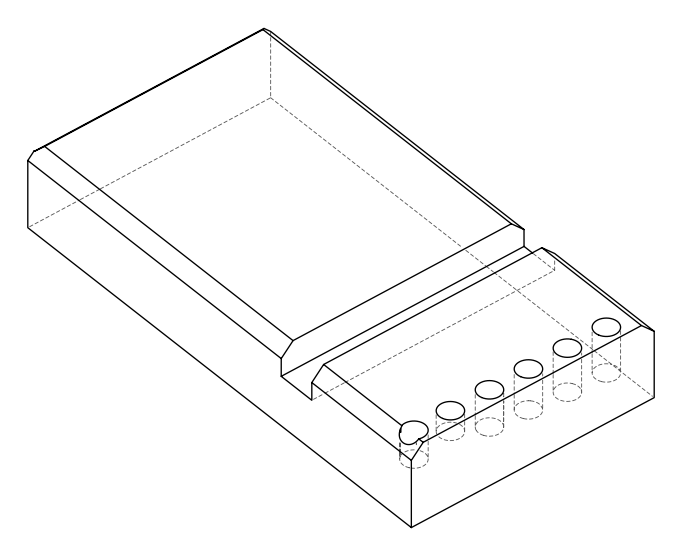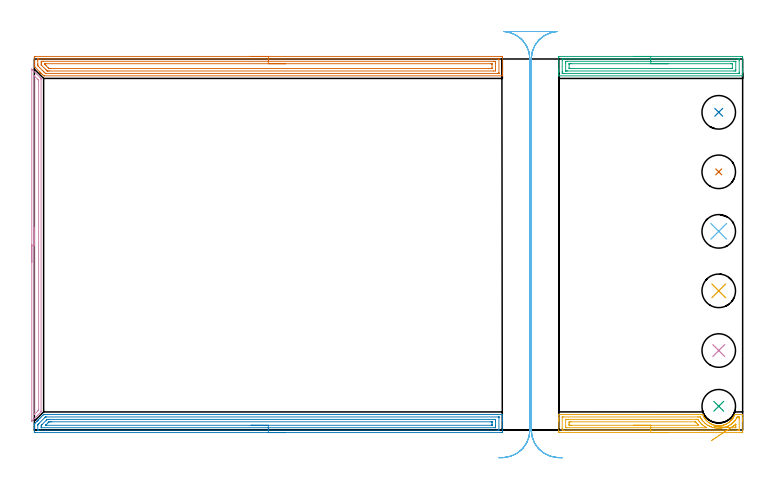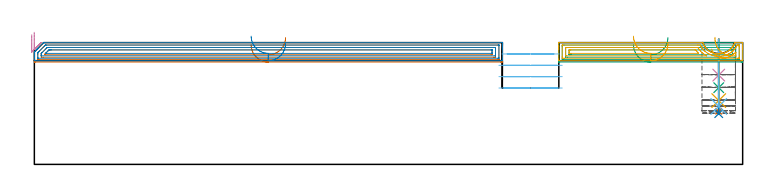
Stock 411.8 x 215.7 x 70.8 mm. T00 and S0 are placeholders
(PLAN: 12 operations, 2 tool changes, 33.9 min)
(1 INDEXABLE_INSERT_DRILL_BLIND_HOLE_FROM_SOLID | STEP1POCKET | NXT0302_010 | 0.17 min | 11828 mm3)
(2 INDEXABLE_INSERT_DRILL_BLIND_HOLE_FROM_SOLID_1 | STEP1POCKET_1 | NXT0302_010 | 0.17 min | 12246 mm3)
(3 INDEXABLE_INSERT_DRILL_BLIND_HOLE_FROM_SOLID_2 | STEP1POCKET_2 | NXT0302_010 | 0.11 min | 7745 mm3)
(4 INDEXABLE_INSERT_DRILL_BLIND_HOLE_FROM_SOLID_3 | STEP1POCKET_3 | NXT0302_010 | 0.09 min | 5568 mm3)
(5 INDEXABLE_INSERT_DRILL_BLIND_HOLE_FROM_SOLID_4 | STEP1POCKET_4 | NXT0302_010 | 0.14 min | 9981 mm3)
(6 INDEXABLE_INSERT_DRILL_BLIND_HOLE_FROM_SOLID_5 | STEP1POCKET_5 | NXT0302_010 | 0.16 min | 10994 mm3)
(7 AREA_MILL | FG_CHAMFER_SURFACE | UGT0205_001 | 8.94 min | 17781 mm3)
(8 AREA_MILL_1 | FG_CHAMFER_SURFACE_1 | UGT0205_001 | 8.9 min | 15329 mm3)
(9 AREA_MILL_2 | FG_CHAMFER_SURFACE_2 | UGT0205_001 | 3.7 min | 7227 mm3)
(10 AREA_MILL_3 | FG_CHAMFER_SURFACE_3 | UGT0205_001 | 3.39 min | 2883 mm3)
(11 AREA_MILL_4 | FG_CHAMFER_SURFACE_4 | UGT0205_001 | 3.6 min | 5997 mm3)
(12 MILL_RECTANGULAR_SLOT | SLOT_RECTANGULAR | UGT0201_004 | Follow Part, ap 8, ae 75% | 4.56 min | 185388 mm3)
(TOOL NXT0302_010 | Index. Insert Drill 19.5mm [880-D1950L25-05] | D19.5 PA176 FL98 Z2)
(TOOL UGT0205_001 | Chamfer Mill 20 x 3 x 45 deg. | D20 FL50 Z2)
(TOOL UGT0201_004 | End Mill 32 mm | D32 FL53 Z6)
(OP 1 INDEXABLE_INSERT_DRILL_BLIND_HOLE_FROM_SOLID)
G17 G21 G94 G90
T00 M6
G54
G17 G0 G90 X397.9 Y150.1 S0 M3
G43 Z80.8 H1
G94 G81 G98 Z30.9 F250. R72.8
G80
M5
M2
(OP 2 INDEXABLE_INSERT_DRILL_BLIND_HOLE_FROM_SOLID_1)
G17 G21 G94 G90
T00 M6
G54
G17 G0 G90 X397.9 Y184.7 S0 M3
G43 Z80.8 H1
G94 G81 G98 Z29.5 F250. R72.8
G80
M5
M2
(OP 3 INDEXABLE_INSERT_DRILL_BLIND_HOLE_FROM_SOLID_2)
G17 G21 G94 G90
T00 M6
G54
G17 G0 G90 X397.9 Y13.8 S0 M3
G43 Z80.8 H1
G94 G81 G98 Z44.6 F250. R72.8
G80
M5
M2
(OP 4 INDEXABLE_INSERT_DRILL_BLIND_HOLE_FROM_SOLID_3)
G17 G21 G94 G90
T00 M6
G54
G17 G0 G90 X397.9 Y46.2 S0 M3
G43 Z80.8 H1
G94 G81 G98 Z51.9 F250. R72.8
G80
M5
M2
(OP 5 INDEXABLE_INSERT_DRILL_BLIND_HOLE_FROM_SOLID_4)
G17 G21 G94 G90
T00 M6
G54
G17 G0 G90 X397.9 Y80.9 S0 M3
G43 Z80.8 H1
G94 G81 G98 Z37.1 F250. R72.8
G80
M5
M2
(OP 6 INDEXABLE_INSERT_DRILL_BLIND_HOLE_FROM_SOLID_5)
G17 G21 G94 G90
T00 M6
G54
G17 G0 G90 X397.9 Y115.5 S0 M3
G43 Z80.8 H1
G94 G81 G98 Z33.7 F250. R72.8
G80
M5
M2
(OP 7 AREA_MILL)
G17 G21 G94 G90
T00 M6
G54
G17 G0 G90 X126.05 Y217.2 S1061 M3
G43 Z80.8 H0
Z69.5
G94 G1 X126.088 Z68.628 F250.
X126.202 Z67.764
X126.391 Z66.912
X126.653 Z66.08
X126.987 Z65.274
X127.39 Z64.5
X127.859 Z63.764
X128.39 Z63.072
X128.979 Z62.429
X129.622 Z61.84
X130.314 Z61.309
X131.05 Z60.84
X131.824 Z60.437
X132.63 Z60.103
X133.462 Z59.841
X134.314 Z59.652
X135.178 Z59.538
X136.05 Z59.5
X271.079
X271.474 Y217.199 Z59.501
X271.866 Y217.196 Z59.502
X272.09 Y217.193 Z59.505
X272.1 Y216.812 Z59.886
Y208.919 Z67.775
Y208.393 Z68.304
Y208.042 Z68.654
Y207.516 Z69.18
Y207.165 Z69.53
Y206.464 Z70.235
Y206.21 Z70.489
X272.097 Y206.053 Z70.64
X272.09 Y205.902 Z70.789
X271.921 Y205.9 Z70.8
X5.989
X5.405 Y205.899 Z70.783
X5.251 Y206.047 Z70.649
X4.648 Y206.651 Z70.047
X4.201 Y207.098 Z69.6
X4.133 Y207.165 Z69.531
X4.07 Y207.23 Z69.469
X3.903 Y207.396 Z69.303
X3.841 Y207.458 Z69.239
X3.783 Y207.517 Z69.182
X3.605 Y207.694 Z69.005
X3.549 Y207.75 Z68.947
X3.496 Y207.803 Z68.895
X3.307 Y207.992 Z68.707
X3.256 Y208.042 Z68.655
X3.209 Y208.09 Z68.609
X3.009 Y208.29 Z68.409
X2.964 Y208.335 Z68.363
X0.328 Y210.972 Z65.727
X0.187 Y211.112 Z65.585
X0.03 Y211.273 Z65.425
X0.006 Y211.305 Z65.392
X0.002 Y211.331 Z65.367
X0. Y211.353 Z65.345
Y212.427 Z64.268
Y213.654 Z63.042
Y214.181 Z62.513
Y216.548 Z60.148
X0.004 Y216.812 Z59.885
X0.01 Y217.192 Z59.505
X0.234 Y217.196 Z59.502
X0.626 Y217.2 Z59.5
X136.05
Y215.786 Z60.914
X269.687
X269.839 Y215.785 Z60.915
X270.045 Y215.781 Z60.919
X270.088 Y215.779 Z60.921
X270.094 Y215.75 Z60.95
X270.097 Y215.717 Z60.983
X270.1 Y215.529 Z61.171
Y207.637 Z69.063
X270.098 Y207.502 Z69.198
X270.094 Y207.394 Z69.306
X270.09 Y207.327 Z69.373
X270.056 Y207.321 Z69.379
X269.687 Y207.316 Z69.384
X269.534 Y207.315 Z69.385
X6.73
X6.546 Y207.318 Z69.382
X6.458 Y207.321 Z69.379
X6.289 Y207.472 Z69.228
X5.989 Y207.763 Z68.937
X5.708 Y208.042 Z68.658
X5.095 Y208.654 Z68.046
X3.076 Y210.673 Z66.027
X2.413 Y211.337 Z65.363
X2.205 Y211.55 Z65.15
X2.01 Y211.755 Z64.945
X2.003 Y211.952 Z64.748
X2.001 Y212.427 Z64.273
X2. Y212.832 Z63.868
Y214.586 Z62.114
Y215.463 Z61.237
X2.002 Y215.598 Z61.102
X2.006 Y215.706 Z60.994
X2.01 Y215.773 Z60.927
X2.044 Y215.779 Z60.921
X2.413 Y215.784 Z60.916
X2.566 Y215.785 Z60.915
X136.05 Y215.786 Z60.914
Y214.372 Z62.328
X267.005 Y214.371 Z62.329
X267.706 Y214.37 Z62.33
X267.899 Y214.368 Z62.332
X268.084 Y214.365 Z62.335
X268.092 Y214.181 Z62.519
X268.098 Y213.986 Z62.714
X268.1 Y213.304 Z63.396
Y213.107 Z63.593
X268.099 Y209.6 Z67.1
X268.09 Y208.919 Z67.781
X268.086 Y208.735 Z67.965
X267.005 Y208.729 Z67.971
X8.671 Y208.728 Z67.972
X7.97 Y208.729 Z67.971
X7.777 Y208.732 Z67.968
X7.583 Y208.735 Z67.965
X7.469 Y208.742 Z67.958
X7.407 Y208.8 Z67.9
X7.283 Y208.919 Z67.781
X6.883 Y209.317 Z67.383
X6.403 Y209.796 Z66.904
X4.201 Y211.998 Z64.702
X4.094 Y212.108 Z64.592
X4.043 Y212.163 Z64.537
X4.021 Y212.19 Z64.51
X4.01 Y212.23 Z64.47
X4.004 Y212.427 Z64.273
X4.001 Y212.623 Z64.077
X4. Y213.304 Z63.396
X4.001 Y213.5 Z63.2
X4.01 Y214.181 Z62.519
X4.014 Y214.364 Z62.336
X5.095 Y214.371 Z62.329
X136.05 Y214.372 Z62.328
Y212.957 Z63.743
X265.57
X265.953 Y212.956 Z63.744
X266.02 Y212.955 Z63.745
X266.084 Y212.951 Z63.749
X266.09 Y212.858 Z63.842
X266.1 Y212.438 Z64.262
Y210.684 Z66.016
X266.09 Y210.241 Z66.459
X266.073 Y210.149 Z66.551
X265.938 Y210.146 Z66.554
X265.757 Y210.143 Z66.557
X9.564
X9.21 Y210.144 Z66.556
X8.671 Y210.15 Z66.55
X8.5 Y210.161 Z66.539
X8.324 Y210.331 Z66.369
X7.976 Y210.673 Z66.027
X6.883 Y211.766 Z64.934
X6.227 Y212.427 Z64.273
X6.016 Y212.644 Z64.056
X6.01 Y212.86 Z63.84
X6.027 Y212.95 Z63.75
X6.162 Y212.954 Z63.746
X6.343 Y212.957 Z63.743
X136.05
X136.922 Z63.781
X137.787 Z63.895
X138.638 Z64.083
X139.47 Z64.346
X140.276 Z64.68
X141.05 Z65.082
X141.786 Z65.551
X142.478 Z66.082
X143.121 Z66.672
X143.71 Z67.315
X144.242 Z68.007
X144.71 Z68.743
X145.113 Z69.517
X145.447 Z70.323
X145.709 Z71.155
X145.898 Z72.006
X146.012 Z72.871
X146.05 Z73.743
G0 Z80.8
M5
M2
(OP 8 AREA_MILL_1)
G17 G21 G94 G90
T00 M6
G54
G17 G0 G90 X146.05 Y-1.5 S1061 M3
G43 Z80.8 H0
Z70.3
G94 G1 X146.012 Z69.428 F250.
X145.898 Z68.564
X145.709 Z67.712
X145.447 Z66.88
X145.113 Z66.074
X144.71 Z65.3
X144.242 Z64.564
X143.71 Z63.872
X143.121 Z63.229
X142.478 Z62.64
X141.786 Z62.108
X141.05 Z61.64
X140.276 Z61.237
X139.47 Z60.903
X138.638 Z60.641
X137.786 Z60.452
X136.922 Z60.338
X136.05 Z60.3
X0.626
X0.207 Y-1.496 Z60.302
X0.01 Y-1.492 Z60.305
X0. Y-1.084 Z60.712
Y0.674 Z62.468
Y1.201 Z62.998
Y1.553 Z63.349
Y2.08 Z63.876
Y2.432 Z64.226
Y3.223 Z65.022
Y3.267 Z65.065
X0.001 Y3.591 Z65.386
X0.03 Y3.631 Z65.428
X0.487 Y4.088 Z65.887
X0.588 Y4.189 Z65.987
X0.626 Y4.226 Z66.025
X1.174 Y4.775 Z66.572
X1.222 Y4.822 Z66.621
X1.418 Y5.018 Z66.817
X1.467 Y5.068 Z66.865
X1.52 Y5.12 Z66.919
X1.706 Y5.307 Z67.105
X1.76 Y5.361 Z67.158
X1.817 Y5.418 Z67.217
X1.994 Y5.595 Z67.394
X2.053 Y5.654 Z67.451
X2.115 Y5.716 Z67.515
X2.282 Y5.883 Z67.682
X2.346 Y5.947 Z67.744
X2.413 Y6.014 Z67.813
X3.307 Y6.908 Z68.707
X4.201 Y7.801 Z69.601
X5.095 Y8.696 Z70.494
X5.236 Y8.835 Z70.631
X5.405 Y9. Z70.785
X5.989 Z70.8
X271.921
X272.09 Y8.997 Z70.789
X272.1 Y8.667 Z70.467
Y8.408 Z70.207
Y7.705 Z69.5
Y6.475 Z68.272
Y5.947 Z67.742
Y5.332 Z67.128
Y-0.469 Z61.328
X272.095 Y-1.084 Z60.713
X272.09 Y-1.492 Z60.305
X271.893 Y-1.496 Z60.302
X271.474 Y-1.5 Z60.3
X136.05
Y-0.086 Z61.714
X2.292
X2.048 Y-0.084 Z61.716
X2.019 Y-0.082 Z61.718
X2.011 Y-0.079 Z61.721
X2.007 Y-0.073 Z61.727
X2.002 Y-0.037 Z61.763
X2.001 Y-0.004 Z61.796
X2. Y0.201 Z62.001
X2.002 Y2.837 Z64.637
X2.007 Y3.074 Z64.874
X2.01 Y3.132 Z64.932
X2.042 Y3.181 Z64.981
X2.165 Y3.311 Z65.111
X2.286 Y3.435 Z65.235
X2.413 Y3.564 Z65.364
X2.729 Y3.879 Z65.679
X5.989 Y7.139 Z68.939
X6.276 Y7.423 Z69.223
X6.365 Y7.509 Z69.309
X6.421 Y7.559 Z69.359
X6.452 Y7.579 Z69.379
X7.005 Y7.585 Z69.385
X269.808 Y7.586 Z69.386
X270.052 Y7.584 Z69.384
X270.081 Y7.582 Z69.382
X270.089 Y7.579 Z69.379
X270.093 Y7.573 Z69.373
X270.098 Y7.537 Z69.337
X270.099 Y7.503 Z69.303
X270.1 Y7.299 Z69.099
X270.099 Y0.132 Z61.932
X270.096 Y0.024 Z61.824
X270.092 Y-0.048 Z61.752
X270.088 Y-0.079 Z61.721
X269.565 Y-0.086 Z61.714
X136.05
Y1.328 Z63.128
X4.125 Y1.329 Z63.129
X4.064 Y1.33 Z63.13
X4.025 Y1.333 Z63.133
X4.01 Y1.335 Z63.135
X4.008 Y1.355 Z63.155
X4.003 Y1.553 Z63.353
X4. Y1.75 Z63.55
X4.002 Y2.432 Z64.232
X4.004 Y2.625 Z64.425
X4.01 Y2.693 Z64.493
X4.051 Y2.74 Z64.54
X4.201 Y2.9 Z64.7
X4.407 Y3.108 Z64.908
X4.61 Y3.311 Z65.111
X6.883 Y5.584 Z67.384
X7.066 Y5.767 Z67.567
X7.249 Y5.947 Z67.747
X7.428 Y6.118 Z67.918
X7.478 Y6.165 Z67.965
X7.553 Y6.167 Z67.967
X7.777 Y6.169 Z67.969
X8.443 Y6.171 Z67.971
X8.671
X267.975
X268.036 Y6.17 Z67.97
X268.075 Y6.167 Z67.967
X268.09 Y6.165 Z67.965
X268.092 Y6.144 Z67.944
X268.097 Y5.947 Z67.747
X268.1 Y5.75 Z67.55
Y5.068 Z66.868
Y2.234 Z64.034
X268.097 Y1.553 Z63.353
X268.094 Y1.361 Z63.161
X268.089 Y1.335 Z63.135
X268.069 Y1.333 Z63.133
X268.013 Y1.331 Z63.131
X267.899 Y1.329 Z63.129
X136.05 Y1.328 Z63.128
Y2.743 Z64.543
X7.071
X6.883 Y2.744 Z64.544
X6.562 Y2.747 Z64.547
X6.528 Y2.749 Z64.549
X6.535 Y2.774 Z64.574
X6.748 Y2.995 Z64.795
X6.883 Y3.134 Z64.934
X7.939 Y4.189 Z65.989
X8.305 Y4.549 Z66.349
X8.431 Y4.671 Z66.471
X8.531 Y4.75 Z66.55
X8.671 Y4.753 Z66.553
X8.989 Y4.756 Z66.556
X9.565 Y4.757 Z66.557
X9.881
X265.534
X265.956 Y4.756 Z66.556
X266.038 Y4.755 Z66.555
X266.075 Y4.752 Z66.552
X266.09 Y4.75 Z66.55
X266.092 Y4.728 Z66.528
X266.096 Y4.623 Z66.423
X266.1 Y4.2 Z66.
Y3.321 Z65.121
X266.095 Y2.877 Z64.677
X266.09 Y2.769 Z64.569
X266.088 Y2.749 Z64.549
X266.057 Y2.747 Z64.547
X265.987 Y2.745 Z64.545
X265.794 Y2.743 Z64.543
X136.05
X135.178 Z64.581
X134.314 Z64.695
X133.462 Z64.883
X132.63 Z65.146
X131.824 Z65.48
X131.05 Z65.882
X130.314 Z66.351
X129.622 Z66.882
X128.979 Z67.472
X128.39 Z68.115
X127.858 Z68.807
X127.39 Z69.543
X126.987 Z70.316
X126.653 Z71.122
X126.391 Z71.954
X126.202 Z72.806
X126.088 Z73.671
X126.05 Z74.543
G0 Z80.8
M5
M2
(OP 9 AREA_MILL_2)
G17 G21 G94 G90
T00 M6
G54
G17 G0 G90 X348.35 Y217.2 S1061 M3
G43 Z80.8 H0
Z69.5
G94 G1 X348.388 Z68.628 F250.
X348.502 Z67.764
X348.691 Z66.912
X348.953 Z66.08
X349.287 Z65.274
X349.69 Z64.5
X350.158 Z63.764
X350.69 Z63.072
X351.279 Z62.429
X351.922 Z61.84
X352.614 Z61.308
X353.35 Z60.84
X354.124 Z60.437
X354.93 Z60.103
X355.762 Z59.841
X356.614 Z59.652
X357.478 Z59.538
X358.35 Z59.5
X410.85
X411.243 Y217.199 Z59.501
X411.632 Y217.195 Z59.503
X411.79 Y217.191 Z59.505
X411.8 Y216.812 Z59.885
Y209.796 Z66.897
Y209.14 Z67.557
Y208.919 Z67.778
Y208.263 Z68.434
Y208.042 Z68.654
Y207.6 Z69.099
Y206.095 Z70.603
X411.797 Y205.995 Z70.698
X411.79 Y205.903 Z70.789
X411.688 Y205.9 Z70.8
X305.012
X304.91 Y205.903 Z70.789
X304.903 Y205.995 Z70.698
X304.9 Y206.096 Z70.602
Y206.731 Z69.968
Y207.6 Z69.099
Y208.042 Z68.654
Y208.263 Z68.434
Y208.919 Z67.778
Y209.14 Z67.557
Y209.796 Z66.897
Y216.812 Z59.885
X304.904 Y217.144 Z59.553
X304.91 Y217.192 Z59.505
X304.96 Y217.198 Z59.498
X305.457 Y217.2 Z59.5
X358.35
Y215.786 Z60.914
X408.728
X409.465 Y215.784 Z60.916
X409.619 Y215.783 Z60.917
X409.776 Y215.779 Z60.921
X409.79 Y215.728 Z60.972
X409.796 Y215.608 Z61.092
X409.799 Y215.058 Z61.642
X409.8 Y214.728 Z61.972
X409.799 Y208.042 Z68.658
X409.798 Y207.715 Z68.985
X409.79 Y207.383 Z69.317
X409.779 Y207.321 Z69.379
X409.742 Y207.319 Z69.381
X409.65 Y207.316 Z69.384
X409.465 Y207.315 Z69.385
X409.314 Y207.314 Z69.386
X307.972
X307.235 Y207.316 Z69.384
X307.081 Y207.317 Z69.383
X306.924 Y207.321 Z69.379
X306.91 Y207.372 Z69.328
X306.904 Y207.492 Z69.208
X306.901 Y208.042 Z68.658
X306.9 Y208.372 Z68.328
X306.901 Y215.058 Z61.642
X306.902 Y215.385 Z61.315
X306.91 Y215.717 Z60.983
X306.921 Y215.779 Z60.921
X306.958 Y215.781 Z60.919
X307.05 Y215.784 Z60.916
X307.235 Y215.785 Z60.915
X307.386 Y215.786 Z60.914
X358.35
Y214.372 Z62.328
X406.799 Y214.371 Z62.329
X407.495 Y214.37 Z62.33
X407.688 Y214.367 Z62.333
X407.75 Y214.365 Z62.335
X407.79 Y214.36 Z62.34
X407.794 Y214.292 Z62.408
X407.798 Y214.181 Z62.519
X407.8 Y214.07 Z62.63
Y209.685 Z67.015
X407.795 Y208.919 Z67.781
X407.792 Y208.817 Z67.883
X407.775 Y208.735 Z67.965
X406.799 Y208.729 Z67.971
X309.901 Y208.728 Z67.972
X309.205 Y208.73 Z67.97
X309.012 Y208.733 Z67.967
X308.95 Y208.735 Z67.965
X308.91 Y208.74 Z67.96
X308.906 Y208.808 Z67.892
X308.902 Y208.919 Z67.781
X308.9 Y209.03 Z67.67
Y213.415 Z63.285
X308.905 Y214.181 Z62.519
X308.908 Y214.283 Z62.417
X308.924 Y214.365 Z62.335
X309.901 Y214.371 Z62.329
X358.35 Y214.372 Z62.328
Y212.957 Z63.743
X405.021
X405.373 Y212.956 Z63.744
X405.708 Y212.952 Z63.748
X405.778 Y212.951 Z63.749
X405.79 Y212.825 Z63.875
X405.799 Y212.536 Z64.164
X405.8 Y210.673 Z66.027
X405.796 Y210.289 Z66.411
X405.793 Y210.193 Z66.507
X405.79 Y210.151 Z66.549
X405.737 Y210.149 Z66.551
X405.556 Y210.145 Z66.555
X405.021 Y210.143 Z66.557
X404.669
X311.679
X311.327 Y210.144 Z66.556
X310.992 Y210.148 Z66.552
X310.921 Y210.149 Z66.551
X310.91 Y210.275 Z66.425
X310.901 Y210.564 Z66.136
X310.9 Y212.427 Z64.273
X310.904 Y212.811 Z63.889
X310.907 Y212.907 Z63.793
X310.91 Y212.949 Z63.751
X310.963 Y212.951 Z63.749
X311.144 Y212.955 Z63.745
X311.679 Y212.957 Z63.743
X312.031
X358.35
X359.222 Z63.781
X360.086 Z63.895
X360.938 Z64.083
X361.77 Z64.346
X362.576 Z64.68
X363.35 Z65.082
X364.086 Z65.551
X364.778 Z66.082
X365.421 Z66.672
X366.01 Z67.315
X366.542 Z68.007
X367.01 Z68.743
X367.413 Z69.516
X367.747 Z70.322
X368.009 Z71.154
X368.198 Z72.006
X368.312 Z72.871
X368.35 Z73.743
G0 Z80.8
M5
M2
(OP 10 AREA_MILL_3)
G17 G21 G94 G90
T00 M6
G54
G17 G0 G90 X-1.5 Y97.45 S1061 M3
G43 Z80.8 H0
Z75.4
G94 G1 Y97.488 Z74.528 F250.
Y97.602 Z73.663
Y97.791 Z72.812
Y98.053 Z71.98
Y98.387 Z71.174
Y98.79 Z70.4
Y99.258 Z69.664
Y99.79 Z68.972
Y100.379 Z68.329
Y101.022 Z67.74
Y101.714 Z67.208
Y102.45 Z66.74
Y103.224 Z66.337
Y104.03 Z66.003
Y104.862 Z65.741
Y105.713 Z65.552
Y106.578 Z65.438
Y107.45 Z65.4
Y209.523
X-1.498 Y209.789 Z65.402
X-1.497 Y209.79 Z65.403
X-1.489 Y209.789 Z65.411
X-1.347 Y209.647 Z65.552
X-1.01 Y209.312 Z65.886
X3.41 Y204.891 Z70.307
X3.857 Y204.443 Z70.756
X3.898 Y204.395 Z70.784
X3.9 Y203.839 Z70.8
Y11.055
X3.907 Y10.513 Z70.79
X3.857 Y10.457 Z70.756
X3.103 Y9.703 Z70.003
X2.821 Y9.419 Z69.717
X2.235 Y8.835 Z69.135
X1.937 Y8.534 Z68.832
X1.337 Y7.937 Z68.237
X1.053 Y7.65 Z67.948
X0.445 Y7.045 Z67.345
X0.168 Y6.766 Z67.063
X-0.531 Y6.069 Z66.369
X-0.892 Y5.706 Z66.004
X-1.34 Y5.26 Z65.558
X-1.453 Y5.152 Z65.446
X-1.494 Y5.117 Z65.404
X-1.499 Y5.236 Z65.401
X-1.5 Y5.26 Z65.4
Y107.45
X-0.086 Z66.814
Y205.624
X-0.084 Y205.801 Z66.816
X-0.081 Y205.889 Z66.819
X-0.079 Y205.916 Z66.821
X-0.055 Y205.896 Z66.845
X0.025 Y205.822 Z66.925
X0.226 Y205.624 Z67.126
X2.01 Y203.839 Z68.91
X2.384 Y203.455 Z69.284
X2.479 Y203.355 Z69.379
X2.481 Y203.306 Z69.381
X2.484 Y203.2 Z69.384
X2.486 Y202.988 Z69.386
X2.485 Y11.995 Z69.385
Y11.953
X2.474 Y11.535 Z69.374
X2.267 Y11.322 Z69.167
X2.011 Y11.061 Z68.911
X0.139 Y9.189 Z67.039
X0.048 Y9.1 Z66.948
X-0.042 Y9.015 Z66.858
X-0.075 Y8.985 Z66.825
X-0.085 Y9.234 Z66.815
Y9.276
X-0.086 Y107.45 Z66.814
Y108.322 Z66.852
Y109.186 Z66.966
Y110.038 Z67.155
Y110.87 Z67.417
Y111.676 Z67.751
Y112.45 Z68.154
Y113.186 Z68.623
Y113.878 Z69.154
Y114.521 Z69.743
Y115.11 Z70.386
Y115.641 Z71.078
Y116.11 Z71.814
Y116.513 Z72.588
Y116.847 Z73.394
Y117.109 Z74.226
Y117.298 Z75.078
Y117.412 Z75.943
Y117.45 Z76.814
G0 Z80.8
M5
M2
(OP 11 AREA_MILL_4)
G17 G21 G94 G90
T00 M6
G54
G17 G0 G90 X368.35 Y-1.5 S1061 M3
G43 Z80.8 H0
Z70.3
G94 G1 X368.312 Z69.428 F250.
X368.198 Z68.564
X368.009 Z67.712
X367.747 Z66.88
X367.413 Z66.074
X367.01 Z65.3
X366.542 Z64.564
X366.01 Z63.872
X365.421 Z63.229
X364.778 Z62.64
X364.086 Z62.108
X363.35 Z61.64
X362.576 Z61.237
X361.77 Z60.903
X360.938 Z60.641
X360.086 Z60.452
X359.222 Z60.338
X358.35 Z60.3
X305.457 Y-1.499 Z60.301
X305.042 Y-1.494 Z60.303
X304.909 Y-1.491 Z60.305
X304.905 Y-1.084 Z60.713
X304.9 Y-0.534 Z61.263
Y5.068 Z66.862
Y5.726 Z67.523
Y5.947 Z67.744
Y6.605 Z68.401
Y6.826 Z68.622
Y7.27 Z69.069
X304.901 Y8.792 Z70.591
X304.91 Y8.994 Z70.792
X305.012 Y9. Z70.8
X388.575
X388.611 Y8.995 Z70.791
X388.622 Y8.981 Z70.777
X388.643 Y8.936 Z70.733
X388.735 Y8.697 Z70.497
X388.903 Y8.308 Z70.108
X389.019 Y8.064 Z69.863
X389.112 Y7.869 Z69.667
X389.341 Y7.436 Z69.233
X389.44 Y7.266 Z69.062
X389.481 Y7.194 Z68.992
X389.629 Y6.956 Z68.755
X389.719 Y6.826 Z68.622
X389.908 Y6.552 Z68.352
X390.035 Y6.387 Z68.183
X390.195 Y6.174 Z67.974
X390.204 Y6.163 Z67.963
X390.382 Y5.947 Z67.746
X390.523 Y5.776 Z67.576
X390.604 Y5.687 Z67.487
X391.004 Y5.28 Z67.08
X391.416 Y4.886 Z66.686
X391.503 Y4.813 Z66.613
X391.923 Y4.482 Z66.282
X392.039 Y4.397 Z66.197
X392.31 Y4.197 Z65.996
X392.699 Y3.939 Z65.739
X392.949 Y3.789 Z65.589
X393.016 Y3.751 Z65.551
X393.204 Y3.646 Z65.445
X393.464 Y3.516 Z65.313
X393.648 Y3.423 Z65.221
X394.097 Y3.219 Z65.018
X394.353 Y3.117 Z64.914
X394.477 Y3.066 Z64.865
X394.732 Y2.979 Z64.775
X394.798 Y2.959 Z64.753
X394.991 Y2.897 Z64.692
X395.437 Y2.772 Z64.569
X395.885 Y2.667 Z64.465
X396.131 Y2.623 Z64.417
X396.331 Y2.585 Z64.381
X396.733 Y2.529 Z64.326
X396.778 Y2.522 Z64.32
X397.02 Y2.501 Z64.297
X397.225 Y2.481 Z64.279
X397.672 Y2.46 Z64.257
X397.909 Y2.461 Z64.254
X398.119 Z64.257
X398.566 Y2.481 Z64.278
X398.798 Y2.503 Z64.297
X399.013 Y2.521 Z64.319
X399.459 Y2.583 Z64.38
X399.687 Y2.626 Z64.421
X399.79 Y2.643 Z64.442
X399.835 Y2.651 Z64.45
X399.907 Y2.665 Z64.464
X400.053 Y2.699 Z64.497
X400.353 Y2.769 Z64.566
X400.576 Y2.833 Z64.628
X400.801 Y2.897 Z64.693
X401.247 Y3.039 Z64.838
X401.307 Y3.06 Z64.859
X401.324 Y3.066 Z64.865
X401.465 Y3.124 Z64.922
X401.735 Y3.233 Z65.033
X401.904 Y3.309 Z65.109
X402.14 Y3.415 Z65.214
X402.354 Y3.526 Z65.323
X402.591 Y3.647 Z65.446
X403.034 Y3.897 Z65.696
X403.103 Y3.939 Z65.739
X403.519 Y4.22 Z66.02
X403.928 Y4.516 Z66.316
X404.29 Y4.813 Z66.612
X404.822 Y5.3 Z67.1
X404.987 Y5.475 Z67.275
X405.187 Y5.687 Z67.486
X405.715 Y6.312 Z68.11
X405.77 Y6.387 Z68.183
X405.899 Y6.561 Z68.36
X405.91 Y6.576 Z68.376
X405.95 Y6.636 Z68.436
X406.075 Y6.826 Z68.622
X406.189 Y6.994 Z68.793
X406.206 Y7.022 Z68.822
X406.233 Y7.066 Z68.866
X406.354 Y7.266 Z69.062
X406.458 Y7.436 Z69.233
X406.502 Y7.514 Z69.312
X406.609 Y7.704 Z69.501
X406.799 Y8.104 Z69.904
X406.895 Y8.308 Z70.108
X407.086 Y8.755 Z70.555
X407.17 Y8.971 Z70.771
X407.187 Y8.993 Z70.793
X407.688 Y9. Z70.8
X411.688
X411.79 Y8.994 Z70.792
X411.8 Y8.79 Z70.589
Y7.27 Z69.069
Y6.826 Z68.622
Y6.605 Z68.402
Y5.947 Z67.744
Y5.726 Z67.523
Y5.068 Z66.862
Y-1.084 Z60.713
X411.796 Y-1.417 Z60.38
X411.79 Y-1.492 Z60.305
X411.713 Y-1.499 Z60.299
X411.243 Y-1.5 Z60.3
X358.35
Y-0.086 Z61.714
X308.003
X307.235 Y-0.085 Z61.715
X307.112 Y-0.083 Z61.717
X306.915 Y-0.079 Z61.721
X306.91 Y-0.016 Z61.784
X306.903 Y0.123 Z61.923
X306.9 Y0.674 Z62.474
Y1.005 Z62.805
X306.901 Y7.156 Z68.956
X306.907 Y7.488 Z69.288
X306.91 Y7.576 Z69.376
X306.948 Y7.579 Z69.379
X307.043 Y7.582 Z69.382
X307.235 Y7.585 Z69.385
X307.355 Y7.586 Z69.386
X385.584
X386.352 Y7.583 Z69.383
X387.115 Y7.58 Z69.38
X387.134 Y7.57 Z69.37
X387.152 Y7.539 Z69.339
X387.241 Y7.371 Z69.171
X387.543 Y6.826 Z68.626
X387.66 Y6.627 Z68.427
X388.034 Y6.043 Z67.843
X388.101 Y5.947 Z67.747
X388.13 Y5.906 Z67.706
X388.503 Y5.432 Z67.232
X388.802 Y5.068 Z66.868
X389.019 Y4.834 Z66.634
X389.67 Y4.189 Z65.989
X389.908 Y3.968 Z65.768
X390.275 Y3.673 Z65.473
X390.743 Y3.311 Z65.111
X390.797 Y3.27 Z65.07
X390.947 Y3.163 Z64.963
X391.686 Y2.7 Z64.5
X391.791 Y2.64 Z64.44
X392.18 Y2.432 Z64.232
X392.575 Y2.237 Z64.037
X392.947 Y2.064 Z63.864
X393.464 Y1.854 Z63.654
X393.592 Y1.805 Z63.605
X394.351 Y1.553 Z63.353
X394.353 Y1.552 Z63.352
X395.242 Y1.334 Z63.134
X395.519 Y1.278 Z63.078
X396.131 Y1.177 Z62.977
X396.567 Y1.121 Z62.921
X397.02 Y1.08 Z62.88
X397.523 Y1.055 Z62.855
X397.909 Y1.05 Z62.85
X398.405 Y1.062 Z62.862
X398.798 Y1.082 Z62.882
X399.234 Y1.121 Z62.921
X399.687 Y1.179 Z62.979
X400.303 Y1.283 Z63.083
X400.576 Y1.338 Z63.138
X400.751 Y1.379 Z63.179
X401.469 Y1.56 Z63.36
X402.224 Y1.81 Z63.61
X402.354 Y1.86 Z63.66
X402.762 Y2.028 Z63.828
X403.243 Y2.242 Z64.042
X403.372 Y2.304 Z64.104
X403.622 Y2.432 Z64.232
X403.95 Y2.611 Z64.411
X404.132 Y2.714 Z64.514
X404.506 Y2.941 Z64.741
X405.021 Y3.284 Z65.084
X405.036 Y3.295 Z65.095
X405.057 Y3.311 Z65.111
X405.536 Y3.68 Z65.48
X405.91 Y3.988 Z65.788
X406.017 Y4.083 Z65.883
X406.132 Y4.189 Z65.989
X406.471 Y4.513 Z66.313
X406.799 Y4.851 Z66.651
X406.902 Y4.966 Z66.766
X406.99 Y5.068 Z66.868
X407.304 Y5.448 Z67.248
X407.688 Y5.928 Z67.728
X407.696 Y5.939 Z67.739
X407.701 Y5.947 Z67.747
X408.041 Y6.477 Z68.277
X408.255 Y6.826 Z68.626
X408.372 Y7.029 Z68.829
X408.576 Y7.405 Z69.205
X408.659 Y7.557 Z69.357
X408.674 Y7.579 Z69.379
X408.702 Y7.581 Z69.381
X409.465 Y7.584 Z69.384
X409.589 Y7.583 Z69.383
X409.785 Y7.579 Z69.379
X409.79 Y7.516 Z69.316
X409.797 Y7.377 Z69.177
X409.8 Y6.826 Z68.626
Y6.496 Z68.296
X409.799 Y0.344 Z62.144
X409.793 Y0.012 Z61.812
X409.79 Y-0.076 Z61.724
X409.752 Y-0.079 Z61.721
X409.657 Y-0.082 Z61.718
X409.465 Y-0.084 Z61.716
X408.697 Y-0.086 Z61.714
X358.35
Y1.328 Z63.128
X309.239 Y1.329 Z63.129
X309.013 Y1.331 Z63.131
X308.938 Y1.333 Z63.133
X308.918 Y1.335 Z63.135
X308.91 Y1.368 Z63.168
X308.905 Y1.442 Z63.242
X308.901 Y1.553 Z63.353
X308.9 Y1.664 Z63.464
X308.901 Y5.947 Z67.747
X308.903 Y6.056 Z67.856
X308.91 Y6.163 Z67.963
X309.013 Y6.164 Z67.964
X309.676 Y6.17 Z67.97
X309.901 Y6.171 Z67.971
X310.564
X384.801
X385.463 Y6.168 Z67.968
X385.689 Y6.164 Z67.964
X385.746 Y6.162 Z67.962
X385.893 Y5.947 Z67.747
X386.352 Y5.266 Z67.066
X386.503 Y5.068 Z66.868
X387.022 Y4.406 Z66.206
X387.216 Y4.189 Z65.989
X387.241 Y4.162 Z65.962
X388.093 Y3.311 Z65.111
X388.13 Y3.275 Z65.075
X388.483 Y2.962 Z64.762
X389.019 Y2.545 Z64.345
X389.172 Y2.432 Z64.232
X389.6 Y2.125 Z63.925
X389.908 Y1.928 Z63.728
X390.513 Y1.553 Z63.353
X390.692 Y1.449 Z63.249
X390.797 Y1.389 Z63.189
X390.865 Y1.346 Z63.146
X390.883 Y1.333 Z63.133
X390.838 Y1.329 Z63.129
X358.35 Y1.328 Z63.128
Y2.743 Z64.543
X312.254
X311.679 Y2.744 Z64.544
X311.362 Y2.745 Z64.545
X310.988 Y2.75 Z64.55
X310.91 Y2.76 Z64.56
X310.906 Y2.904 Z64.704
X310.901 Y3.202 Z65.002
X310.9 Y3.311 Z65.111
Y4.081 Z65.881
X310.902 Y4.189 Z65.989
X310.91 Y4.575 Z66.375
X310.923 Y4.75 Z66.55
X311.109 Y4.753 Z66.553
X311.679 Y4.756 Z66.556
X311.994 Y4.757 Z66.557
X384.001
X384.287 Y4.755 Z66.555
X384.43 Y4.752 Z66.552
X384.461 Y4.751 Z66.551
X384.502 Y4.701 Z66.501
X384.574 Y4.611 Z66.411
X384.911 Y4.189 Z65.989
X385.463 Y3.514 Z65.314
X385.649 Y3.311 Z65.111
X385.815 Y3.137 Z64.937
X386.141 Y2.798 Z64.598
X386.183 Y2.748 Z64.548
X386.169 Y2.746 Z64.546
X386.12 Y2.744 Z64.544
X386.037 Y2.743 Z64.543
X358.35
X357.478 Z64.581
X356.614 Z64.695
X355.762 Z64.883
X354.93 Z65.146
X354.124 Z65.48
X353.35 Z65.882
X352.614 Z66.351
X351.922 Z66.882
X351.279 Z67.472
X350.69 Z68.115
X350.158 Z68.807
X349.69 Z69.543
X349.287 Z70.316
X348.953 Z71.122
X348.691 Z71.954
X348.502 Z72.806
X348.388 Z73.671
X348.35 Z74.543
G0 Z80.8
X393.597 Y-6.196
Z67.037
G1 X393.977 Y-5.943 Z66.293
X394.408 Y-5.656 Z65.592
X394.89 Y-5.335 Z64.938
X395.416 Y-4.985 Z64.338
X395.985 Y-4.606 Z63.795
X396.59 Y-4.203 Z63.313
X397.228 Y-3.778 Z62.897
X397.894 Y-3.335 Z62.549
X398.583 Y-2.877 Z62.272
X399.289 Y-2.407 Z62.068
X400.007 Y-1.928 Z61.939
X400.732 Y-1.446 Z61.886
X401.458 Y-0.963 Z61.909
X402.179 Y-0.482 Z62.007
X402.891 Y-0.009 Z62.181
X403.587 Y0.455 Z62.429
X404.263 Y0.905 Z62.748
X404.913 Y1.337 Z63.137
X404.947 Y1.36 Z63.16
X404.972 Y1.376 Z63.176
X405.021 Y1.404 Z63.204
X405.283 Y1.553 Z63.353
X405.673 Y1.786 Z63.586
X405.91 Y1.933 Z63.733
X406.208 Y2.137 Z63.937
X406.63 Y2.432 Z64.232
X406.727 Y2.503 Z64.303
X406.799 Y2.557 Z64.357
X407.218 Y2.896 Z64.696
X407.75 Y3.351 Z65.151
X407.769 Y3.366 Z65.166
X407.786 Y3.378 Z65.178
X407.79 Y3.365 Z65.165
X407.796 Y3.311 Z65.111
X407.799 Y3.255 Z65.055
X407.8 Y3.199 Z64.999
Y2.32 Z64.12
X407.799 Y1.553 Z63.353
X407.797 Y1.444 Z63.244
X407.79 Y1.337 Z63.137
X407.688 Y1.334 Z63.134
X407.463 Y1.331 Z63.131
X405.91 Y1.328 Z63.128
X405.683 Y1.329 Z63.129
X405.021 Y1.332 Z63.132
X404.956 Y1.334 Z63.134
X404.913 Y1.337 Z63.137
X404.049 Y1.404 Z63.242
X403.198 Y1.469 Z63.422
X402.366 Y1.533 Z63.675
X401.559 Y1.596 Z64.
X400.783 Y1.655 Z64.395
X400.044 Y1.712 Z64.856
X399.349 Y1.766 Z65.379
X398.701 Y1.815 Z65.962
X398.107 Y1.861 Z66.599
X397.57 Y1.903 Z67.285
X397.095 Y1.939 Z68.016
X396.685 Y1.971 Z68.785
X396.343 Y1.997 Z69.588
X396.073 Y2.018 Z70.417
X395.876 Y2.033 Z71.266
X395.753 Y2.042 Z72.13
X395.706 Y2.046 Z73.001
X395.734 Y2.044 Z73.873
G0 Z80.8
M5
M2
(OP 12 MILL_RECTANGULAR_SLOT)
G17 G21 G94 G90
T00 M6
G54
G17 G0 G90 X305.156 Y-16.277 S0 M3
G43 Z80.8 H0
Z64.2
G94 G1 X302.199 Y-15.77 F250.
G2 X288.9 Y0. R16. F500.
G1 Y215.7
G2 X301.798 Y231.396 R16.
G1 X301.804 Y231.426
G3 X298.855 Y231.7 R16.
G1 X278.147
G3 X275.197 Y231.426 R16.
G1 X275.203 Y231.396
G2 X288.1 Y215.7 R16.
G1 Y0.
G2 X274.805 Y-15.77 R16.
G1 X271.848 Y-16.277 F250.
G0 X306.915 Y-16.154 Z57.6
G1 X303.921 Y-15.97
G2 X288.9 Y0. R16. F500.
G1 Y215.7
G2 X303.921 Y231.67 R16.
G1 Y231.7
X273.079
Y231.67
G2 X288.1 Y215.7 R16.
G1 Y0.
G2 X273.079 Y-15.97 R16.
G1 X270.085 Y-16.154 F250.
G0 X306.915 Z51.
G1 X303.921 Y-15.97
G2 X288.9 Y0. R16. F500.
G1 Y215.7
G2 X303.921 Y231.67 R16.
G1 Y231.7
X273.079
Y231.67
G2 X288.1 Y215.7 R16.
G1 Y0.
G2 X273.079 Y-15.97 R16.
G1 X270.085 Y-16.154 F250.
G0 X306.915 Z44.4
G1 X303.921 Y-15.97
G2 X288.9 Y0. R16. F500.
G1 Y215.7
G2 X303.921 Y231.67 R16.
G1 Y231.7
X273.079
Y231.67
G2 X288.1 Y215.7 R16.
G1 Y0.
G2 X273.079 Y-15.97 R16.
G1 X270.085 Y-16.154 F250.
G0 Z80.8
M5
M2
